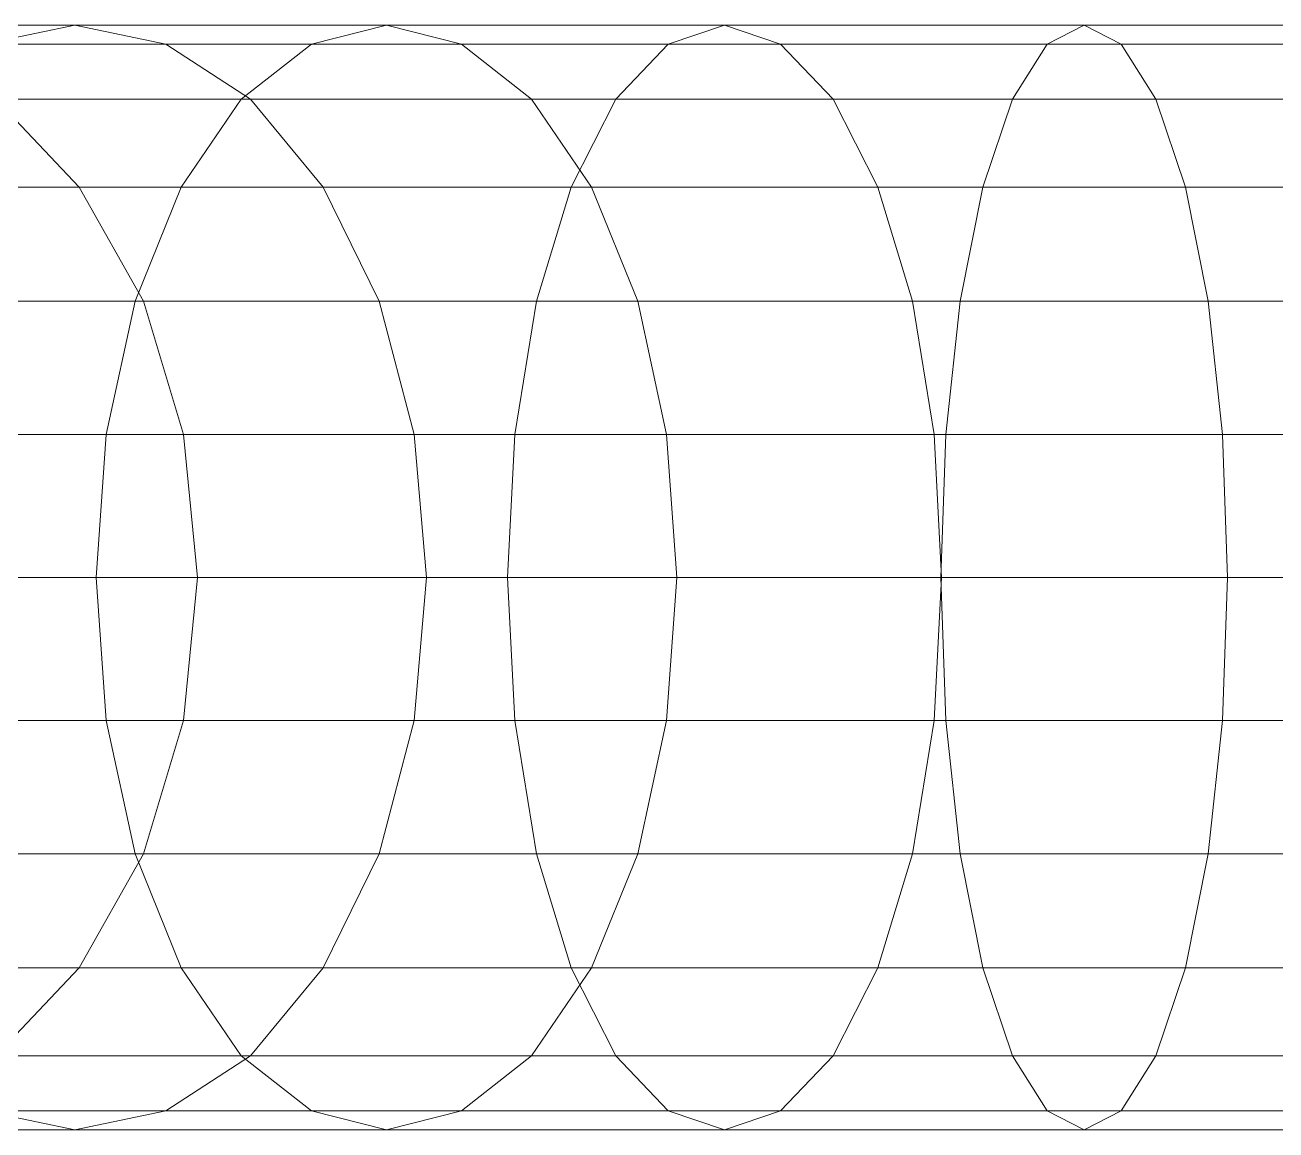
# Model space of a CAD drawing. Header units: inches. Extents: x -1551 to 2054, y 9767 to 12269.
# Drawn here: x 1035.435 to 1036.289, y 11465.225 to 11465.979 of the extents above; entities that cross this region are included whole.
import ezdxf

# ---------------------------------------------------------------- set-up
doc = ezdxf.new("R2010")
doc.units = ezdxf.units.IN
doc.header["$MEASUREMENT"] = 0
doc.layers.add('G-IMPT', color=8, linetype='Continuous', lineweight=9)
doc.layers.add('P-SANR-FIXT', color=6, linetype='Continuous', lineweight=9)

# ---------------------------------------------------------------- blocks, each defined once
blk = doc.blocks.new('Plbg-Sink Wall Mounted-UH - T11839_dwg-791503-KEY PLAN - 1ST FLOOR')
at = {"layer": 'G-IMPT'}
for p, q in [((2.74865, 0.37694), (2.49184, 0.37694)), ((2.74865, 0.37694), (2.72338, 0.36387)), ((2.74865, 0.37694), (2.994, 0.37694)), ((2.77393, 0.36387), (2.74865, 0.37694)), ((2.994, 0.37694), (2.95569, 0.36387)), ((3.22462, 0.37694), (2.994, 0.37694)), ((3.03231, 0.36387), (2.994, 0.37694)), ((3.22462, 0.37694), (3.1734, 0.36387)), ((3.22462, 0.37694), (3.43728, 0.37694)), ((3.27584, 0.36387), (3.22462, 0.37694)), ((3.43728, 0.37694), (3.37522, 0.36387)), ((3.62873, 0.37694), (3.43728, 0.37694)), ((3.49934, 0.36387), (3.43728, 0.37694)), ((2.47777, 0.36387), (2.72338, 0.36387)), ((2.50591, 0.36387), (2.77393, 0.36387)), ((2.72338, 0.36387), (2.6998, 0.32644)), ((2.72338, 0.36387), (2.95569, 0.36387)), ((2.79751, 0.32644), (2.77393, 0.36387)), ((2.77393, 0.36387), (3.03231, 0.36387)), ((2.95569, 0.36387), (2.91995, 0.32644)), ((2.95569, 0.36387), (3.1734, 0.36387)), ((3.06805, 0.32644), (3.03231, 0.36387)), ((3.03231, 0.36387), (3.27584, 0.36387)), ((3.1734, 0.36387), (3.12561, 0.32644)), ((3.1734, 0.36387), (3.37522, 0.36387)), ((3.32363, 0.32644), (3.27584, 0.36387)), ((3.27584, 0.36387), (3.49934, 0.36387)), ((3.37522, 0.36387), (3.31732, 0.32644)), ((3.37522, 0.36387), (3.55754, 0.36387)), ((2.6998, 0.32644), (2.46464, 0.32644)), ((2.79751, 0.32644), (2.51904, 0.32644)), ((2.6998, 0.32644), (2.6796, 0.26637)), ((2.6998, 0.32644), (2.91995, 0.32644)), ((2.81771, 0.26637), (2.79751, 0.32644)), ((2.79751, 0.32644), (3.06805, 0.32644)), ((2.91995, 0.32644), (2.88934, 0.26637)), ((3.12561, 0.32644), (2.91995, 0.32644)), ((3.09866, 0.26637), (3.06805, 0.32644)), ((3.32363, 0.32644), (3.06805, 0.32644)), ((3.12561, 0.32644), (3.08469, 0.26637)), ((3.12561, 0.32644), (3.31732, 0.32644)), ((3.31732, 0.32644), (3.26773, 0.26637)), ((3.49113, 0.32644), (3.31732, 0.32644)), ((3.36456, 0.26637), (3.32363, 0.32644)), ((3.32363, 0.32644), (3.55725, 0.32644)), ((3.49113, 0.32644), (3.43425, 0.26637)), ((2.4534, 0.26637), (2.6796, 0.26637)), ((2.53028, 0.26637), (2.81771, 0.26637)), ((2.6796, 0.26637), (2.66403, 0.18847)), ((2.6796, 0.26637), (2.88934, 0.26637)), ((2.83328, 0.18847), (2.81771, 0.26637)), ((2.81771, 0.26637), (3.09866, 0.26637)), ((2.88934, 0.26637), (2.86574, 0.18847)), ((2.88934, 0.26637), (3.08469, 0.26637)), ((3.08469, 0.26637), (3.05313, 0.18847)), ((3.08469, 0.26637), (3.26773, 0.26637)), ((3.12226, 0.18847), (3.09866, 0.26637)), ((3.09866, 0.26637), (3.36456, 0.26637)), ((3.26773, 0.26637), (3.2295, 0.18847)), ((3.26773, 0.26637), (3.43425, 0.26637)), ((3.39611, 0.18847), (3.36456, 0.26637)), ((3.36456, 0.26637), (3.60683, 0.26637)), ((3.43425, 0.26637), (3.3904, 0.18847)), ((3.43425, 0.26637), (3.58002, 0.26637)), ((2.66403, 0.18847), (2.44473, 0.18847)), ((2.83328, 0.18847), (2.53895, 0.18847)), ((2.66403, 0.18847), (2.65433, 0.0975)), ((2.66403, 0.18847), (2.86574, 0.18847)), ((2.84298, 0.0975), (2.83328, 0.18847)), ((2.83328, 0.18847), (3.12226, 0.18847)), ((2.86574, 0.18847), (2.85103, 0.0975)), ((3.05313, 0.18847), (2.86574, 0.18847)), ((3.05313, 0.18847), (3.03347, 0.0975)), ((3.05313, 0.18847), (3.2295, 0.18847)), ((3.13697, 0.0975), (3.12226, 0.18847)), ((3.39611, 0.18847), (3.12226, 0.18847)), ((3.2295, 0.18847), (3.20567, 0.0975)), ((3.3904, 0.18847), (3.2295, 0.18847)), ((3.3904, 0.18847), (3.36306, 0.0975)), ((3.3904, 0.18847), (3.53139, 0.18847)), ((3.41578, 0.0975), (3.39611, 0.18847)), ((3.39611, 0.18847), (3.64507, 0.18847)), ((2.43933, 0.0975), (2.65433, 0.0975)), ((2.54435, 0.0975), (2.84298, 0.0975)), ((2.65094, 0), (2.65433, 0.0975)), ((2.65433, 0.0975), (2.85103, 0.0975)), ((2.84637, 0), (2.84298, 0.0975)), ((2.84298, 0.0975), (3.13697, 0.0975)), ((2.8459, 0), (2.85103, 0.0975)), ((2.85103, 0.0975), (3.03347, 0.0975)), ((3.0266, 0), (3.03347, 0.0975)), ((3.03347, 0.0975), (3.20567, 0.0975)), ((3.1421, 0), (3.13697, 0.0975)), ((3.13697, 0.0975), (3.41578, 0.0975)), ((3.19735, 0), (3.20567, 0.0975)), ((3.20567, 0.0975), (3.36306, 0.0975)), ((3.35353, 0), (3.36306, 0.0975)), ((3.36306, 0.0975), (3.50108, 0.0975)), ((3.42264, 0), (3.41578, 0.0975)), ((3.41578, 0.0975), (3.6689, 0.0975)), ((2.43744, 0), (2.65094, 0)), ((2.84637, 0), (2.54624, 0)), ((2.65433, -0.0975), (2.65094, 0)), ((2.65094, 0), (2.8459, 0)), ((2.84298, -0.0975), (2.84637, 0)), ((2.85103, -0.0975), (2.8459, 0)), ((2.8459, 0), (3.0266, 0)), ((2.84637, 0), (3.1421, 0)), ((3.03347, -0.0975), (3.0266, 0)), ((3.0266, 0), (3.19735, 0)), ((3.13697, -0.0975), (3.1421, 0)), ((3.42264, 0), (3.1421, 0)), ((3.41578, -0.0975), (3.42264, 0)), ((3.42264, 0), (3.67721, 0)), ((3.20567, -0.0975), (3.19735, 0)), ((3.19735, 0), (3.35353, 0)), ((3.36306, -0.0975), (3.35353, 0)), ((3.35353, 0), (3.4905, 0)), ((2.43933, -0.0975), (2.65433, -0.0975)), ((2.54435, -0.0975), (2.84298, -0.0975)), ((2.65433, -0.0975), (2.66403, -0.18847)), ((2.65433, -0.0975), (2.85103, -0.0975)), ((2.83328, -0.18847), (2.84298, -0.0975)), ((2.84298, -0.0975), (3.13697, -0.0975)), ((2.85103, -0.0975), (3.03347, -0.0975)), ((2.85103, -0.0975), (2.86574, -0.18847)), ((3.03347, -0.0975), (3.05313, -0.18847)), ((3.03347, -0.0975), (3.20567, -0.0975)), ((3.12226, -0.18847), (3.13697, -0.0975)), ((3.13697, -0.0975), (3.41578, -0.0975)), ((3.20567, -0.0975), (3.36306, -0.0975)), ((3.20567, -0.0975), (3.2295, -0.18847)), ((3.36306, -0.0975), (3.3904, -0.18847)), ((3.36306, -0.0975), (3.50108, -0.0975)), ((3.39611, -0.18847), (3.41578, -0.0975)), ((3.41578, -0.0975), (3.6689, -0.0975)), ((2.66403, -0.18847), (2.44473, -0.18847)), ((2.83328, -0.18847), (2.53895, -0.18847)), ((2.66403, -0.18847), (2.6796, -0.26637)), ((2.66403, -0.18847), (2.86574, -0.18847)), ((2.81771, -0.26637), (2.83328, -0.18847)), ((2.83328, -0.18847), (3.12226, -0.18847)), ((3.05313, -0.18847), (2.86574, -0.18847)), ((2.86574, -0.18847), (2.88934, -0.26637)), ((3.05313, -0.18847), (3.08469, -0.26637)), ((3.05313, -0.18847), (3.2295, -0.18847)), ((3.09866, -0.26637), (3.12226, -0.18847)), ((3.39611, -0.18847), (3.12226, -0.18847)), ((3.3904, -0.18847), (3.2295, -0.18847)), ((3.2295, -0.18847), (3.26773, -0.26637)), ((3.36456, -0.26637), (3.39611, -0.18847)), ((3.3904, -0.18847), (3.43425, -0.26637)), ((3.3904, -0.18847), (3.53139, -0.18847)), ((3.39611, -0.18847), (3.64507, -0.18847)), ((2.4534, -0.26637), (2.6796, -0.26637)), ((2.53028, -0.26637), (2.81771, -0.26637)), ((2.6796, -0.26637), (2.6998, -0.32644)), ((2.6796, -0.26637), (2.88934, -0.26637)), ((2.79751, -0.32644), (2.81771, -0.26637)), ((2.81771, -0.26637), (3.09866, -0.26637)), ((2.88934, -0.26637), (3.08469, -0.26637)), ((2.88934, -0.26637), (2.91995, -0.32644)), ((3.06805, -0.32644), (3.09866, -0.26637)), ((3.08469, -0.26637), (3.12561, -0.32644)), ((3.08469, -0.26637), (3.26773, -0.26637)), ((3.09866, -0.26637), (3.36456, -0.26637)), ((3.26773, -0.26637), (3.43425, -0.26637)), ((3.26773, -0.26637), (3.31732, -0.32644)), ((3.32363, -0.32644), (3.36456, -0.26637)), ((3.36456, -0.26637), (3.60683, -0.26637)), ((3.43425, -0.26637), (3.49113, -0.32644)), ((3.43425, -0.26637), (3.58002, -0.26637)), ((2.6998, -0.32644), (2.46464, -0.32644)), ((2.79751, -0.32644), (2.51904, -0.32644)), ((2.6998, -0.32644), (2.72338, -0.36387)), ((2.6998, -0.32644), (2.91995, -0.32644)), ((2.77393, -0.36387), (2.79751, -0.32644)), ((2.79751, -0.32644), (3.06805, -0.32644)), ((3.12561, -0.32644), (2.91995, -0.32644)), ((2.91995, -0.32644), (2.95569, -0.36387)), ((3.03231, -0.36387), (3.06805, -0.32644)), ((3.32363, -0.32644), (3.06805, -0.32644)), ((3.12561, -0.32644), (3.1734, -0.36387)), ((3.12561, -0.32644), (3.31732, -0.32644)), ((3.27584, -0.36387), (3.32363, -0.32644)), ((3.49113, -0.32644), (3.31732, -0.32644)), ((3.31732, -0.32644), (3.37522, -0.36387)), ((3.32363, -0.32644), (3.55725, -0.32644)), ((2.47777, -0.36387), (2.72338, -0.36387)), ((2.50591, -0.36387), (2.77393, -0.36387)), ((2.72338, -0.36387), (2.74865, -0.37694)), ((2.72338, -0.36387), (2.95569, -0.36387)), ((2.74865, -0.37694), (2.77393, -0.36387)), ((2.77393, -0.36387), (3.03231, -0.36387)), ((2.95569, -0.36387), (3.1734, -0.36387)), ((2.95569, -0.36387), (2.994, -0.37694)), ((2.994, -0.37694), (3.03231, -0.36387)), ((3.03231, -0.36387), (3.27584, -0.36387)), ((3.1734, -0.36387), (3.22462, -0.37694)), ((3.1734, -0.36387), (3.37522, -0.36387)), ((3.22462, -0.37694), (3.27584, -0.36387)), ((3.27584, -0.36387), (3.49934, -0.36387)), ((3.37522, -0.36387), (3.55754, -0.36387)), ((3.37522, -0.36387), (3.43728, -0.37694)), ((3.43728, -0.37694), (3.49934, -0.36387)), ((2.74865, -0.37694), (2.49184, -0.37694)), ((2.74865, -0.37694), (2.994, -0.37694)), ((3.22462, -0.37694), (2.994, -0.37694)), ((3.22462, -0.37694), (3.43728, -0.37694)), ((3.62873, -0.37694), (3.43728, -0.37694))]:
    blk.add_line(p, q, dxfattribs=at)
blk = doc.blocks.new('Plbg-Sink Wall Mounted-UH - Sink-403447-KEY PLAN - 1ST FLOOR')
at = {"rotation": 270.0000000000001}
blk.add_blockref('Plbg-Sink Wall Mounted-UH - T11839_dwg-791503-KEY PLAN - 1ST FLOOR', (0, -5.29895), dxfattribs=at)

msp = doc.modelspace()

# ---------------------------------------------------------------- block references
at = {"layer": 'P-SANR-FIXT', "rotation": 269.9999999999986}
msp.add_blockref('Plbg-Sink Wall Mounted-UH - Sink-403447-KEY PLAN - 1ST FLOOR', (1044.20564, 11465.6019), dxfattribs=at)

doc.saveas('drawing.dxf')
